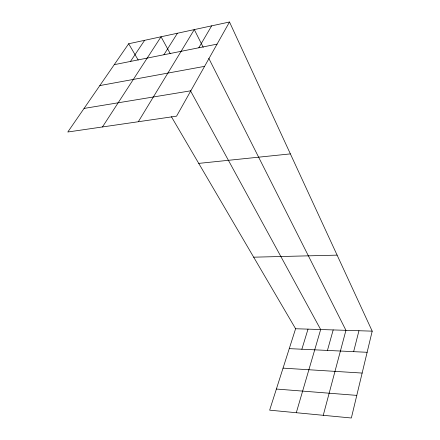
<?xml version="1.0" encoding="UTF-8"?>
<svg xmlns="http://www.w3.org/2000/svg" width="440" height="440" viewBox="0 0 440 440"><rect width="100%" height="100%" fill="white"/><g stroke="black" fill="none" stroke-linecap="round" stroke-linejoin="round"><path stroke-width="0.66" d="M229.504 22L176.572 116.16L67.799 132.006L128.662 43.764L229.504 22L372.202 331.15L351.357 418L269.649 410.163L295.598 328.746L171.386 116.699M353.639 351.654L358.947 330.732M323.257 415.305L345.939 330.325L208.797 58.35M327.443 350.427L333.185 329.929M296.296 412.715L320.666 329.533L190.405 90.624M301.868 349.228L308.011 329.137M198.814 47.773L211.646 25.855M138.314 121.732L194.299 29.596L203.242 47.339M163.9 54.753L177.436 33.236M102.46 126.957L161.046 36.773L170.258 53.669M130.477 61.43L144.623 40.315M114.235 64.68L217.069 44.127M99.82 85.58L204.567 66.358M84.062 108.427L190.828 90.794M198.737 163.389L290.384 153.89M253.677 257.18L337.111 255.134M295.598 328.746L372.202 331.15M289.256 348.634L367.125 352.286M283.041 368.137L362.142 373.06M276.381 389.037L356.785 395.384M128.662 43.764L138.215 60.071"/></g></svg>
